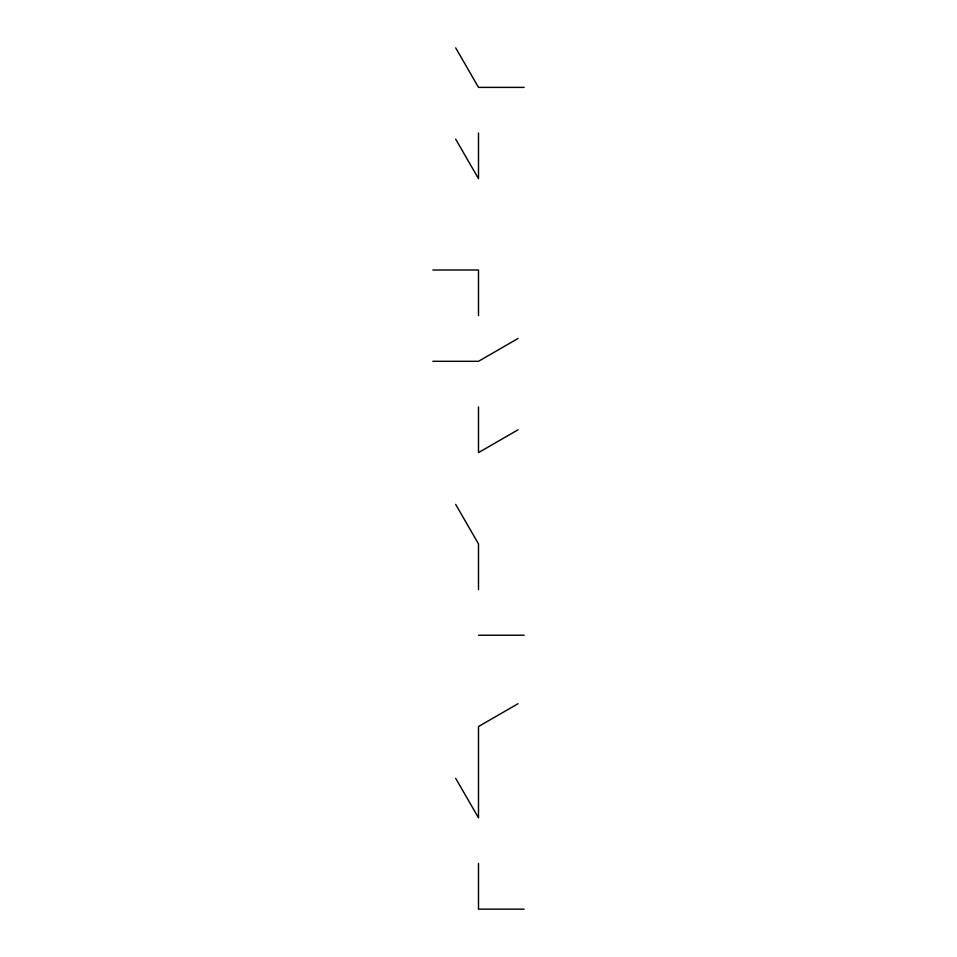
<?xml version="1.0" encoding="UTF-8"?>
<svg xmlns="http://www.w3.org/2000/svg" width="957" height="957" viewBox="0 0 957 957"><rect width="100%" height="100%" fill="white"/><g stroke="black" fill="none" stroke-linecap="round" stroke-linejoin="round"><path stroke-width="1.44" d="M518.036 338.479L478.5 361.303L432.851 361.303M518.036 429.789L478.5 452.613L478.5 406.964M518.036 703.706L478.5 726.53L478.5 817.84L455.676 778.304M524.149 87.386L478.5 87.386L455.676 47.85M432.851 270.006L478.5 270.006L478.5 315.654M478.5 635.233L524.149 635.233M524.149 909.15L478.5 909.15L478.5 863.501M455.676 139.16L478.5 178.696L478.5 133.035M455.676 504.387L478.5 543.923L478.5 589.572"/></g></svg>
